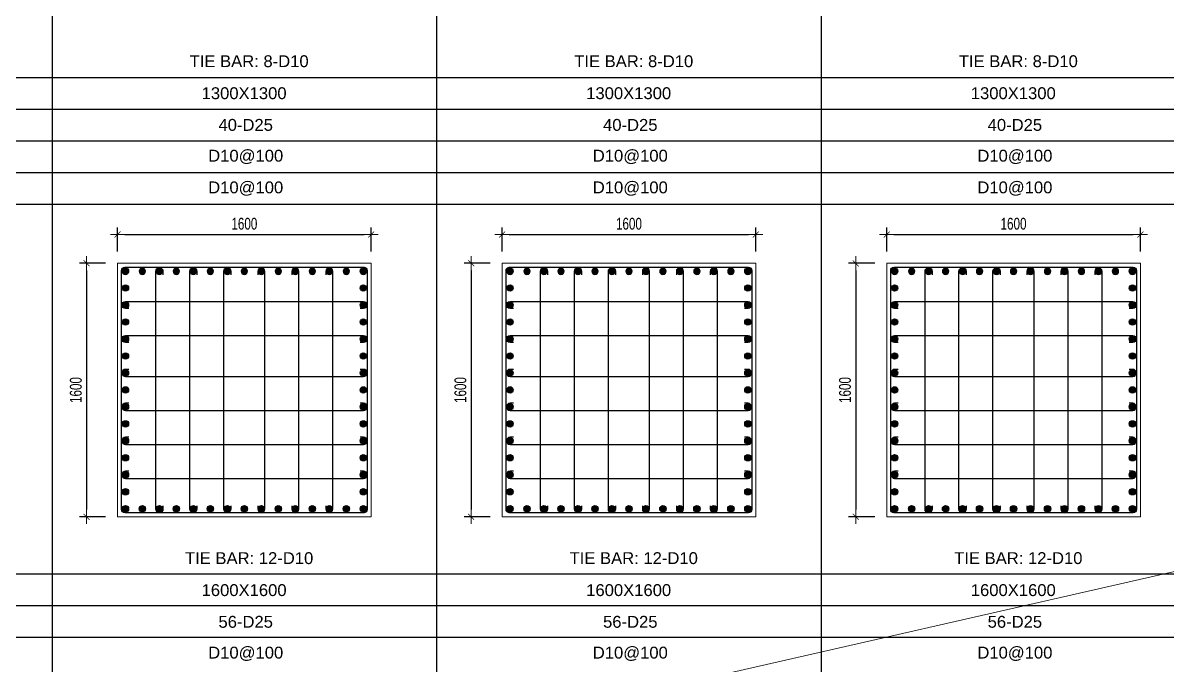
# Model space of a CAD drawing. Header units: millimetres. Extents: x 49323 to 380960, y -6102 to 181761.
# Drawn here: x 315351 to 322569, y 89660 to 93714 of the extents above; entities that cross this region are included whole.
import ezdxf
from ezdxf.enums import TextEntityAlignment as Align

# ---------------------------------------------------------------- set-up
doc = ezdxf.new("R2010")
doc.units = ezdxf.units.MM
doc.linetypes.add('CENTER2', pattern=[1.125, 0.75, -0.125, 0.125, -0.125])
doc.layers.get('Defpoints').update_dxf_attribs({"color": 151, "lineweight": 9})
for name, color, linetype in [('2', 2, 'Continuous'), ('CEN', 1, 'CENTER2'), ('STL', 3, 'Continuous'), ('TIT1', 3, 'Continuous')]:
    doc.layers.add(name, color=color, linetype=linetype)
doc.layers.add('NDC_S_CONTINUOUS', color=3, linetype='Continuous', lineweight=20)
doc.layers.add('NDC_S_DIM', color=1, linetype='Continuous', lineweight=15)
doc.styles.add('NDC_ARIAL', font='arial.ttf', dxfattribs={"width": 0.85})
doc.styles.add('NDC_DIM', font='', dxfattribs={"width": 0.75})
doc.styles.get('NDC_DIM').set_extended_font_data('Dotum')
doc.dimstyles.new('NDC_dim_30', dxfattribs={"dimscale": 30, "dimtxt": 2.5, "dimasz": 1.5, "dimexe": 1.5, "dimexo": 2.5, "dimgap": 1, "dimtad": 1, "dimdec": 0, "dimzin": 0, "dimdsep": 46, "dimtxsty": 'NDC_DIM', "dimblk": 'DIMMARK', "dimcen": 0.09, "dimdle": 1.2, "dimclrd": 1, "dimclre": 1, "dimclrt": 3, "dimadec": 0, "dimazin": 0, "dimtfac": 1, "dimtdec": 0, "dimtix": 1, "dimtofl": 0, "dimtmove": 0, "dimatfit": 3, "dimfxl": 8, "dimfxlon": 1, "dimtolj": 1, "dimtzin": 0, "dimarcsym": 0})

# ---------------------------------------------------------------- blocks, each defined once
blk = doc.blocks.new('DIMMARK')
at = {"layer": 'NDC_S_DIM', "color": 1}
blk.add_line((-1.5, 0), (1, 0), dxfattribs=at)
at = {"layer": 'NDC_S_DIM', "color": 2, "const_width": 0.1}
blk.add_lwpolyline([(-0.42, -0.42), (0.42, 0.42)], dxfattribs=at)
blk = doc.blocks.new('*D895')
at = {"layer": 'Defpoints', "color": 0, "ltscale": 40, "transparency": 16777216}
for p in [(317548.4, 92378), (315948.4, 92196.4), (317548.4, 92196.4)]:
    blk.add_point(p, dxfattribs=at)
at = {"layer": 'NDC_S_DIM', "color": 1, "lineweight": -2, "ltscale": 40, "transparency": 16777216}
for p, q in [((315948.4, 92271.4), (315948.4, 92423)), ((317548.4, 92271.4), (317548.4, 92423)), ((315993.4, 92378), (317503.4, 92378))]:
    blk.add_line(p, q, dxfattribs=at)
at = {"layer": 'NDC_S_DIM', "color": 1, "lineweight": -2, "ltscale": 40, "transparency": 16777216, "xscale": 45, "yscale": 45, "zscale": 45, "rotation": 180}
blk.add_blockref('DIMMARK', (315948.4, 92378), dxfattribs=at)
at = {"layer": 'NDC_S_DIM', "color": 1, "lineweight": -2, "ltscale": 40, "transparency": 16777216, "xscale": 45, "yscale": 45, "zscale": 45}
blk.add_blockref('DIMMARK', (317548.4, 92378), dxfattribs=at)
at = {"layer": 'NDC_S_DIM', "color": 3, "ltscale": 40, "transparency": 16777216, "insert": (316748.4, 92445.6), "char_height": 75, "attachment_point": 5, "style": 'NDC_DIM'}
blk.add_mtext('\\A1;1600', dxfattribs=at)
blk = doc.blocks.new('*D896')
at = {"layer": 'Defpoints', "color": 0, "ltscale": 40, "transparency": 16777216}
for p in [(315948.4, 92196.4), (315753, 90596.4), (315948.4, 90596.4)]:
    blk.add_point(p, dxfattribs=at)
at = {"layer": 'NDC_S_DIM', "color": 1, "lineweight": -2, "ltscale": 40, "transparency": 16777216}
for p, q in [((315873.4, 92196.4), (315708, 92196.4)), ((315753, 92151.4), (315753, 90641.4)), ((315873.4, 90596.4), (315708, 90596.4))]:
    blk.add_line(p, q, dxfattribs=at)
at = {"layer": 'NDC_S_DIM', "color": 1, "lineweight": -2, "ltscale": 40, "transparency": 16777216, "xscale": 45, "yscale": 45, "zscale": 45}
for p, rotation in [((315753, 92196.4), 90), ((315753, 90596.4), 270)]:
    blk.add_blockref('DIMMARK', p, dxfattribs=dict(at, rotation=rotation))
at = {"layer": 'NDC_S_DIM', "color": 3, "ltscale": 40, "transparency": 16777216, "insert": (315685.5, 91396.4), "char_height": 75, "attachment_point": 5, "rotation": 90, "style": 'NDC_DIM'}
blk.add_mtext('\\A1;1600', dxfattribs=at)
blk = doc.blocks.new('8')
at = {"layer": '2'}
blk.add_hatch(color=256, dxfattribs=at).paths.add_polyline_path([(20, 0, 0.386127), (1.9, 19.9), (-1.9, 19.9, 0.386127), (-20, 0, 1)])
blk.add_circle((0, 0), 20, dxfattribs=at)
blk = doc.blocks.new('5')
at = {"layer": 'CEN', "rotation": 180}
blk.add_blockref('8', (0, 0), dxfattribs=at)
blk = doc.blocks.new('*U891')
at = {"layer": 'STL', "xscale": -1, "rotation": 270}
blk.add_blockref('5', (0, 0), dxfattribs=at)
blk = doc.blocks.new('*U892')
at = {"layer": 'NDC_S_DIM', "color": 0, "linetype": 'ByBlock', "lineweight": -2, "transparency": 16777216}
for p in [(308769.8, 80184.3), (308877, 80184.3), (308984.2, 80184.3), (309091.4, 80184.3), (309198.6, 80184.3), (309305.7, 80184.3), (309412.9, 80184.3), (309520.1, 80184.3), (309627.3, 80184.3), (309734.4, 80184.3), (309841.6, 80184.3), (309948.8, 80184.3), (310056, 80184.3), (310163.1, 80184.3), (310270.3, 80184.3)]:
    blk.add_blockref('*U891', p, dxfattribs=at)
blk = doc.blocks.new('*U893')
at = {"layer": 'STL', "xscale": -1, "rotation": 270}
blk.add_blockref('5', (0, 0), dxfattribs=at)
blk = doc.blocks.new('*U894')
at = {"layer": 'NDC_S_DIM', "color": 0, "linetype": 'ByBlock', "lineweight": -2, "transparency": 16777216}
for p in [(308769.8, 80184.3), (308877, 80184.3), (308984.2, 80184.3), (309091.4, 80184.3), (309198.6, 80184.3), (309305.7, 80184.3), (309412.9, 80184.3), (309520.1, 80184.3), (309627.3, 80184.3), (309734.4, 80184.3), (309841.6, 80184.3), (309948.8, 80184.3), (310056, 80184.3), (310163.1, 80184.3), (310270.3, 80184.3)]:
    blk.add_blockref('*U893', p, dxfattribs=at)
blk = doc.blocks.new('*U887')
at = {"layer": 'STL', "xscale": -1, "rotation": 270}
blk.add_blockref('5', (0, 0), dxfattribs=at)
blk = doc.blocks.new('*U888')
at = {"layer": 'NDC_S_DIM', "color": 0, "linetype": 'ByBlock', "lineweight": -2, "transparency": 16777216}
for p in [(308769.8, 80184.3), (308877, 80184.3), (308984.2, 80184.3), (309091.4, 80184.3), (309198.6, 80184.3), (309305.7, 80184.3), (309412.9, 80184.3), (309520.1, 80184.3), (309627.3, 80184.3), (309734.4, 80184.3), (309841.6, 80184.3), (309948.8, 80184.3), (310056, 80184.3), (310163.1, 80184.3), (310270.3, 80184.3)]:
    blk.add_blockref('*U887', p, dxfattribs=at)
blk = doc.blocks.new('*U889')
at = {"layer": 'STL', "xscale": -1, "rotation": 270}
blk.add_blockref('5', (0, 0), dxfattribs=at)
blk = doc.blocks.new('*U890')
at = {"layer": 'NDC_S_DIM', "color": 0, "linetype": 'ByBlock', "lineweight": -2, "transparency": 16777216}
for p in [(308769.8, 80184.3), (308877, 80184.3), (308984.2, 80184.3), (309091.4, 80184.3), (309198.6, 80184.3), (309305.7, 80184.3), (309412.9, 80184.3), (309520.1, 80184.3), (309627.3, 80184.3), (309734.4, 80184.3), (309841.6, 80184.3), (309948.8, 80184.3), (310056, 80184.3), (310163.1, 80184.3), (310270.3, 80184.3)]:
    blk.add_blockref('*U889', p, dxfattribs=at)
blk = doc.blocks.new('*D971')
at = {"layer": 'Defpoints', "color": 0, "ltscale": 40, "transparency": 16777216}
for p in [(319974.5, 92378), (318374.5, 92196.4), (319974.5, 92196.4)]:
    blk.add_point(p, dxfattribs=at)
at = {"layer": 'NDC_S_DIM', "color": 1, "lineweight": -2, "ltscale": 40, "transparency": 16777216}
for p, q in [((318374.5, 92271.4), (318374.5, 92423)), ((319974.5, 92271.4), (319974.5, 92423)), ((318419.5, 92378), (319929.5, 92378))]:
    blk.add_line(p, q, dxfattribs=at)
at = {"layer": 'NDC_S_DIM', "color": 1, "lineweight": -2, "ltscale": 40, "transparency": 16777216, "xscale": 45, "yscale": 45, "zscale": 45, "rotation": 180}
blk.add_blockref('DIMMARK', (318374.5, 92378), dxfattribs=at)
at = {"layer": 'NDC_S_DIM', "color": 1, "lineweight": -2, "ltscale": 40, "transparency": 16777216, "xscale": 45, "yscale": 45, "zscale": 45}
blk.add_blockref('DIMMARK', (319974.5, 92378), dxfattribs=at)
at = {"layer": 'NDC_S_DIM', "color": 3, "ltscale": 40, "transparency": 16777216, "insert": (319174.5, 92445.6), "char_height": 75, "attachment_point": 5, "style": 'NDC_DIM'}
blk.add_mtext('\\A1;1600', dxfattribs=at)
blk = doc.blocks.new('*U954')
at = {"layer": 'STL', "xscale": -1, "rotation": 270}
blk.add_blockref('5', (0, 0), dxfattribs=at)
blk = doc.blocks.new('*U955')
at = {"layer": 'NDC_S_DIM', "color": 0, "linetype": 'ByBlock', "lineweight": -2, "transparency": 16777216}
for p in [(308769.8, 80184.3), (308877, 80184.3), (308984.2, 80184.3), (309091.4, 80184.3), (309198.6, 80184.3), (309305.7, 80184.3), (309412.9, 80184.3), (309520.1, 80184.3), (309627.3, 80184.3), (309734.4, 80184.3), (309841.6, 80184.3), (309948.8, 80184.3), (310056, 80184.3), (310163.1, 80184.3), (310270.3, 80184.3)]:
    blk.add_blockref('*U954', p, dxfattribs=at)
blk = doc.blocks.new('*U956')
at = {"layer": 'STL', "xscale": -1, "rotation": 270}
blk.add_blockref('5', (0, 0), dxfattribs=at)
blk = doc.blocks.new('*U957')
at = {"layer": 'NDC_S_DIM', "color": 0, "linetype": 'ByBlock', "lineweight": -2, "transparency": 16777216}
for p in [(308769.8, 80184.3), (308877, 80184.3), (308984.2, 80184.3), (309091.4, 80184.3), (309198.6, 80184.3), (309305.7, 80184.3), (309412.9, 80184.3), (309520.1, 80184.3), (309627.3, 80184.3), (309734.4, 80184.3), (309841.6, 80184.3), (309948.8, 80184.3), (310056, 80184.3), (310163.1, 80184.3), (310270.3, 80184.3)]:
    blk.add_blockref('*U956', p, dxfattribs=at)
blk = doc.blocks.new('*U950')
at = {"layer": 'STL', "xscale": -1, "rotation": 270}
blk.add_blockref('5', (0, 0), dxfattribs=at)
blk = doc.blocks.new('*U951')
at = {"layer": 'NDC_S_DIM', "color": 0, "linetype": 'ByBlock', "lineweight": -2, "transparency": 16777216}
for p in [(308769.8, 80184.3), (308877, 80184.3), (308984.2, 80184.3), (309091.4, 80184.3), (309198.6, 80184.3), (309305.7, 80184.3), (309412.9, 80184.3), (309520.1, 80184.3), (309627.3, 80184.3), (309734.4, 80184.3), (309841.6, 80184.3), (309948.8, 80184.3), (310056, 80184.3), (310163.1, 80184.3), (310270.3, 80184.3)]:
    blk.add_blockref('*U950', p, dxfattribs=at)
blk = doc.blocks.new('*U952')
at = {"layer": 'STL', "xscale": -1, "rotation": 270}
blk.add_blockref('5', (0, 0), dxfattribs=at)
blk = doc.blocks.new('*U953')
at = {"layer": 'NDC_S_DIM', "color": 0, "linetype": 'ByBlock', "lineweight": -2, "transparency": 16777216}
for p in [(308769.8, 80184.3), (308877, 80184.3), (308984.2, 80184.3), (309091.4, 80184.3), (309198.6, 80184.3), (309305.7, 80184.3), (309412.9, 80184.3), (309520.1, 80184.3), (309627.3, 80184.3), (309734.4, 80184.3), (309841.6, 80184.3), (309948.8, 80184.3), (310056, 80184.3), (310163.1, 80184.3), (310270.3, 80184.3)]:
    blk.add_blockref('*U952', p, dxfattribs=at)
blk = doc.blocks.new('*D1019')
at = {"layer": 'Defpoints', "color": 0, "ltscale": 40, "transparency": 16777216}
for p in [(322400.6, 92378), (320800.6, 92196.4), (322400.6, 92196.4)]:
    blk.add_point(p, dxfattribs=at)
at = {"layer": 'NDC_S_DIM', "color": 1, "lineweight": -2, "ltscale": 40, "transparency": 16777216}
for p, q in [((320800.6, 92271.4), (320800.6, 92423)), ((322400.6, 92271.4), (322400.6, 92423)), ((320845.6, 92378), (322355.6, 92378))]:
    blk.add_line(p, q, dxfattribs=at)
at = {"layer": 'NDC_S_DIM', "color": 1, "lineweight": -2, "ltscale": 40, "transparency": 16777216, "xscale": 45, "yscale": 45, "zscale": 45, "rotation": 180}
blk.add_blockref('DIMMARK', (320800.6, 92378), dxfattribs=at)
at = {"layer": 'NDC_S_DIM', "color": 1, "lineweight": -2, "ltscale": 40, "transparency": 16777216, "xscale": 45, "yscale": 45, "zscale": 45}
blk.add_blockref('DIMMARK', (322400.6, 92378), dxfattribs=at)
at = {"layer": 'NDC_S_DIM', "color": 3, "ltscale": 40, "transparency": 16777216, "insert": (321600.6, 92445.6), "char_height": 75, "attachment_point": 5, "style": 'NDC_DIM'}
blk.add_mtext('\\A1;1600', dxfattribs=at)
blk = doc.blocks.new('*U1002')
at = {"layer": 'STL', "xscale": -1, "rotation": 270}
blk.add_blockref('5', (0, 0), dxfattribs=at)
blk = doc.blocks.new('*U1003')
at = {"layer": 'NDC_S_DIM', "color": 0, "linetype": 'ByBlock', "lineweight": -2, "transparency": 16777216}
for p in [(308769.8, 80184.3), (308877, 80184.3), (308984.2, 80184.3), (309091.4, 80184.3), (309198.6, 80184.3), (309305.7, 80184.3), (309412.9, 80184.3), (309520.1, 80184.3), (309627.3, 80184.3), (309734.4, 80184.3), (309841.6, 80184.3), (309948.8, 80184.3), (310056, 80184.3), (310163.1, 80184.3), (310270.3, 80184.3)]:
    blk.add_blockref('*U1002', p, dxfattribs=at)
blk = doc.blocks.new('*U1004')
at = {"layer": 'STL', "xscale": -1, "rotation": 270}
blk.add_blockref('5', (0, 0), dxfattribs=at)
blk = doc.blocks.new('*U1005')
at = {"layer": 'NDC_S_DIM', "color": 0, "linetype": 'ByBlock', "lineweight": -2, "transparency": 16777216}
for p in [(308769.8, 80184.3), (308877, 80184.3), (308984.2, 80184.3), (309091.4, 80184.3), (309198.6, 80184.3), (309305.7, 80184.3), (309412.9, 80184.3), (309520.1, 80184.3), (309627.3, 80184.3), (309734.4, 80184.3), (309841.6, 80184.3), (309948.8, 80184.3), (310056, 80184.3), (310163.1, 80184.3), (310270.3, 80184.3)]:
    blk.add_blockref('*U1004', p, dxfattribs=at)
blk = doc.blocks.new('*U998')
at = {"layer": 'STL', "xscale": -1, "rotation": 270}
blk.add_blockref('5', (0, 0), dxfattribs=at)
blk = doc.blocks.new('*U999')
at = {"layer": 'NDC_S_DIM', "color": 0, "linetype": 'ByBlock', "lineweight": -2, "transparency": 16777216}
for p in [(308769.8, 80184.3), (308877, 80184.3), (308984.2, 80184.3), (309091.4, 80184.3), (309198.6, 80184.3), (309305.7, 80184.3), (309412.9, 80184.3), (309520.1, 80184.3), (309627.3, 80184.3), (309734.4, 80184.3), (309841.6, 80184.3), (309948.8, 80184.3), (310056, 80184.3), (310163.1, 80184.3), (310270.3, 80184.3)]:
    blk.add_blockref('*U998', p, dxfattribs=at)
blk = doc.blocks.new('*U1000')
at = {"layer": 'STL', "xscale": -1, "rotation": 270}
blk.add_blockref('5', (0, 0), dxfattribs=at)
blk = doc.blocks.new('*U1001')
at = {"layer": 'NDC_S_DIM', "color": 0, "linetype": 'ByBlock', "lineweight": -2, "transparency": 16777216}
for p in [(308769.8, 80184.3), (308877, 80184.3), (308984.2, 80184.3), (309091.4, 80184.3), (309198.6, 80184.3), (309305.7, 80184.3), (309412.9, 80184.3), (309520.1, 80184.3), (309627.3, 80184.3), (309734.4, 80184.3), (309841.6, 80184.3), (309948.8, 80184.3), (310056, 80184.3), (310163.1, 80184.3), (310270.3, 80184.3)]:
    blk.add_blockref('*U1000', p, dxfattribs=at)
blk = doc.blocks.new('*D1023')
at = {"layer": 'Defpoints', "color": 0, "ltscale": 40, "transparency": 16777216}
for p in [(318374.5, 92196.4), (318179.1, 90596.4), (318374.5, 90596.4)]:
    blk.add_point(p, dxfattribs=at)
at = {"layer": 'NDC_S_DIM', "color": 1, "lineweight": -2, "ltscale": 40, "transparency": 16777216}
for p, q in [((318299.5, 92196.4), (318134.1, 92196.4)), ((318179.1, 92151.4), (318179.1, 90641.4)), ((318299.5, 90596.4), (318134.1, 90596.4))]:
    blk.add_line(p, q, dxfattribs=at)
at = {"layer": 'NDC_S_DIM', "color": 1, "lineweight": -2, "ltscale": 40, "transparency": 16777216, "xscale": 45, "yscale": 45, "zscale": 45}
for p, rotation in [((318179.1, 92196.4), 90), ((318179.1, 90596.4), 270)]:
    blk.add_blockref('DIMMARK', p, dxfattribs=dict(at, rotation=rotation))
at = {"layer": 'NDC_S_DIM', "color": 3, "ltscale": 40, "transparency": 16777216, "insert": (318111.5, 91396.4), "char_height": 75, "attachment_point": 5, "rotation": 90, "style": 'NDC_DIM'}
blk.add_mtext('\\A1;1600', dxfattribs=at)
blk = doc.blocks.new('*D1024')
at = {"layer": 'Defpoints', "color": 0, "ltscale": 40, "transparency": 16777216}
for p in [(320800.6, 92196.4), (320605.2, 90596.4), (320800.6, 90596.4)]:
    blk.add_point(p, dxfattribs=at)
at = {"layer": 'NDC_S_DIM', "color": 1, "lineweight": -2, "ltscale": 40, "transparency": 16777216}
for p, q in [((320725.6, 92196.4), (320560.2, 92196.4)), ((320605.2, 92151.4), (320605.2, 90641.4)), ((320725.6, 90596.4), (320560.2, 90596.4))]:
    blk.add_line(p, q, dxfattribs=at)
at = {"layer": 'NDC_S_DIM', "color": 1, "lineweight": -2, "ltscale": 40, "transparency": 16777216, "xscale": 45, "yscale": 45, "zscale": 45}
for p, rotation in [((320605.2, 92196.4), 90), ((320605.2, 90596.4), 270)]:
    blk.add_blockref('DIMMARK', p, dxfattribs=dict(at, rotation=rotation))
at = {"layer": 'NDC_S_DIM', "color": 3, "ltscale": 40, "transparency": 16777216, "insert": (320537.6, 91396.4), "char_height": 75, "attachment_point": 5, "rotation": 90, "style": 'NDC_DIM'}
blk.add_mtext('\\A1;1600', dxfattribs=at)

msp = doc.modelspace()

# ---------------------------------------------------------------- linework, layer by layer
at = {"layer": '2', "lineweight": -2, "ltscale": 1000}
for points in [[(317523.4, 92151.4), (317523.4, 90641.4, -0.414214), (317503.4, 90621.4), (315993.4, 90621.4, -0.414214), (315973.4, 90641.4), (315973.4, 92151.4, -0.414214), (315993.4, 92171.4), (317503.4, 92171.4, -0.414214)], [(319949.5, 92151.4), (319949.5, 90641.4, -0.414214), (319929.5, 90621.4), (318419.5, 90621.4, -0.414214), (318399.5, 90641.4), (318399.5, 92151.4, -0.414214), (318419.5, 92171.4), (319929.5, 92171.4, -0.414214)], [(322375.6, 92151.4), (322375.6, 90641.4, -0.414214), (322355.6, 90621.4), (320845.6, 90621.4, -0.414214), (320825.6, 90641.4), (320825.6, 92151.4, -0.414214), (320845.6, 92171.4), (322355.6, 92171.4, -0.414214)]]:
    msp.add_lwpolyline(points, format="xyb", close=True, dxfattribs=at)
at = {"layer": '2'}
for points in [[(316235, 90666.1), (316235, 90643.9, -1), (316190, 90643.9), (316190, 92145.9, -1), (316235, 92145.9), (316235, 92123.8)], [(316449.3, 90666.1), (316449.3, 90643.9, -1), (316404.3, 90643.9), (316404.3, 92145.9, -1), (316449.3, 92145.9), (316449.3, 92123.8)], [(316663.7, 90666.1), (316663.7, 90643.9, -1), (316618.7, 90643.9), (316618.7, 92145.9, -1), (316663.7, 92145.9), (316663.7, 92123.8)], [(316833, 90666.1), (316833, 90643.9, 1), (316878.1, 90643.9), (316878.1, 92145.9, 1), (316833, 92145.9), (316833, 92123.8)], [(317047.4, 90666.1), (317047.4, 90643.9, 1), (317092.4, 90643.9), (317092.4, 92145.9, 1), (317047.4, 92145.9), (317047.4, 92123.8)], [(317261.7, 90666.1), (317261.7, 90643.9, 1), (317306.8, 90643.9), (317306.8, 92145.9, 1), (317261.7, 92145.9), (317261.7, 92123.8)], [(318661.1, 90666.1), (318661.1, 90643.9, -1), (318616.1, 90643.9), (318616.1, 92145.9, -1), (318661.1, 92145.9), (318661.1, 92123.8)], [(318875.4, 90666.1), (318875.4, 90643.9, -1), (318830.4, 90643.9), (318830.4, 92145.9, -1), (318875.4, 92145.9), (318875.4, 92123.8)], [(319089.8, 90666.1), (319089.8, 90643.9, -1), (319044.8, 90643.9), (319044.8, 92145.9, -1), (319089.8, 92145.9), (319089.8, 92123.8)], [(319259.1, 90666.1), (319259.1, 90643.9, 1), (319304.1, 90643.9), (319304.1, 92145.9, 1), (319259.1, 92145.9), (319259.1, 92123.8)], [(319473.5, 90666.1), (319473.5, 90643.9, 1), (319518.5, 90643.9), (319518.5, 92145.9, 1), (319473.5, 92145.9), (319473.5, 92123.8)], [(319687.8, 90666.1), (319687.8, 90643.9, 1), (319732.9, 90643.9), (319732.9, 92145.9, 1), (319687.8, 92145.9), (319687.8, 92123.8)], [(321087.2, 90666.1), (321087.2, 90643.9, -1), (321042.2, 90643.9), (321042.2, 92145.9, -1), (321087.2, 92145.9), (321087.2, 92123.8)], [(321301.5, 90666.1), (321301.5, 90643.9, -1), (321256.5, 90643.9), (321256.5, 92145.9, -1), (321301.5, 92145.9), (321301.5, 92123.8)], [(321515.9, 90666.1), (321515.9, 90643.9, -1), (321470.9, 90643.9), (321470.9, 92145.9, -1), (321515.9, 92145.9), (321515.9, 92123.8)], [(321685.2, 90666.1), (321685.2, 90643.9, 1), (321730.2, 90643.9), (321730.2, 92145.9, 1), (321685.2, 92145.9), (321685.2, 92123.8)], [(321899.6, 90666.1), (321899.6, 90643.9, 1), (321944.6, 90643.9), (321944.6, 92145.9, 1), (321899.6, 92145.9), (321899.6, 92123.8)], [(322113.9, 90666.1), (322113.9, 90643.9, 1), (322158.9, 90643.9), (322158.9, 92145.9, 1), (322113.9, 92145.9), (322113.9, 92123.8)], [(316020.3, 91910.5), (315998.1, 91910.5, -1), (315998.1, 91955.5), (317500.2, 91955.5, -1), (317500.2, 91910.5), (317478, 91910.5)], [(318446.4, 91910.5), (318424.2, 91910.5, -1), (318424.2, 91955.5), (319926.3, 91955.5, -1), (319926.3, 91910.5), (319904.1, 91910.5)], [(320872.5, 91910.5), (320850.3, 91910.5, -1), (320850.3, 91955.5), (322352.4, 91955.5, -1), (322352.4, 91910.5), (322330.2, 91910.5)], [(316020.3, 91696.2), (315998.1, 91696.2, -1), (315998.1, 91741.2), (317500.2, 91741.2, -1), (317500.2, 91696.2), (317478, 91696.2)], [(318446.4, 91696.2), (318424.2, 91696.2, -1), (318424.2, 91741.2), (319926.3, 91741.2, -1), (319926.3, 91696.2), (319904.1, 91696.2)], [(320872.5, 91696.2), (320850.3, 91696.2, -1), (320850.3, 91741.2), (322352.4, 91741.2, -1), (322352.4, 91696.2), (322330.2, 91696.2)], [(316020.3, 91526.8), (315998.1, 91526.8, 1), (315998.1, 91481.8), (317500.2, 91481.8, 1), (317500.2, 91526.8), (317478, 91526.8)], [(318446.4, 91526.8), (318424.2, 91526.8, 1), (318424.2, 91481.8), (319926.3, 91481.8, 1), (319926.3, 91526.8), (319904.1, 91526.8)], [(320872.5, 91526.8), (320850.3, 91526.8, 1), (320850.3, 91481.8), (322352.4, 91481.8, 1), (322352.4, 91526.8), (322330.2, 91526.8)], [(316020.3, 91312.5), (315998.1, 91312.5, 1), (315998.1, 91267.5), (317500.2, 91267.5, 1), (317500.2, 91312.5), (317478, 91312.5)], [(318446.4, 91312.5), (318424.2, 91312.5, 1), (318424.2, 91267.5), (319926.3, 91267.5, 1), (319926.3, 91312.5), (319904.1, 91312.5)], [(320872.5, 91312.5), (320850.3, 91312.5, 1), (320850.3, 91267.5), (322352.4, 91267.5, 1), (322352.4, 91312.5), (322330.2, 91312.5)], [(316020.3, 91098.1), (315998.1, 91098.1, 1), (315998.1, 91053.1), (317500.2, 91053.1, 1), (317500.2, 91098.1), (317478, 91098.1)], [(318446.4, 91098.1), (318424.2, 91098.1, 1), (318424.2, 91053.1), (319926.3, 91053.1, 1), (319926.3, 91098.1), (319904.1, 91098.1)], [(320872.5, 91098.1), (320850.3, 91098.1, 1), (320850.3, 91053.1), (322352.4, 91053.1, 1), (322352.4, 91098.1), (322330.2, 91098.1)], [(316020.3, 90883.8), (315998.1, 90883.8, 1), (315998.1, 90838.8), (317500.2, 90838.8, 1), (317500.2, 90883.8), (317478, 90883.8)], [(318446.4, 90883.8), (318424.2, 90883.8, 1), (318424.2, 90838.8), (319926.3, 90838.8, 1), (319926.3, 90883.8), (319904.1, 90883.8)], [(320872.5, 90883.8), (320850.3, 90883.8, 1), (320850.3, 90838.8), (322352.4, 90838.8, 1), (322352.4, 90883.8), (322330.2, 90883.8)]]:
    msp.add_lwpolyline(points, format="xyb", dxfattribs=at)
at = {"layer": 'Defpoints', "ltscale": 40}
msp.add_line((302635, 85704.5), (380959.6, 103524.5), dxfattribs=at)
at = {"layer": 'NDC_S_CONTINUOUS', "ltscale": 70}
for points in [[(317548.4, 92196.4), (317548.4, 90596.4), (315948.4, 90596.4), (315948.4, 92196.4), (317548.4, 92196.4)], [(319974.5, 92196.4), (319974.5, 90596.4), (318374.5, 90596.4), (318374.5, 92196.4), (319974.5, 92196.4)], [(322400.6, 92196.4), (322400.6, 90596.4), (320800.6, 90596.4), (320800.6, 92196.4), (322400.6, 92196.4)]]:
    msp.add_lwpolyline(points, dxfattribs=at)
at = {"layer": 'TIT1'}
for p, q in [((315535.3, 102204.5), (315535.3, 86304.5)), ((317961.4, 102204.5), (317961.4, 86304.5)), ((320387.5, 102204.5), (320387.5, 86304.5)), ((325254.1, 92566.4), (303919.1, 92566.4))]:
    msp.add_line(p, q, dxfattribs=at)
at = {"layer": 'TIT1', "color": 8}
for p, q in [((325254.1, 93366.4), (304547, 93366.4)), ((325254.1, 93166.4), (304547, 93166.4)), ((325254.1, 92966.4), (304547, 92966.4)), ((325254.1, 92766.4), (304976.2, 92766.4)), ((325254.1, 90233.7), (304547, 90233.7)), ((325254.1, 90033.7), (304547, 90033.7)), ((325254.1, 89833.7), (304547, 89833.7))]:
    msp.add_line(p, q, dxfattribs=at)

# ---------------------------------------------------------------- block references
at = {"layer": 'NDC_S_DIM', "xscale": -1}
for name, p, rotation in [('*U888', (235813.9, -218122.9), 270), ('*U890', (237314.3, -218122.9), 270), ('*U951', (238240, -218122.9), 270), ('*U953', (239740.4, -218122.9), 270), ('*U999', (240666.1, -218122.9), 270), ('*U1001', (242166.5, -218122.9), 270), ('*U894', (7228.3, 170831.2), 180), ('*U957', (9654.4, 170831.2), 180), ('*U1005', (12080.5, 170831.2), 180)]:
    msp.add_blockref(name, p, dxfattribs=dict(at, rotation=rotation))
at = {"layer": 'NDC_S_DIM'}
for name, p in [('*U892', (7228.3, 11961.7)), ('*U955', (9654.4, 11961.7)), ('*U1003', (12080.5, 11961.7))]:
    msp.add_blockref(name, p, dxfattribs=at)

# ---------------------------------------------------------------- texts
at = {"layer": 'TIT1', "style": 'NDC_ARIAL'}
for s, p in [('TIE BAR: 8-D10', (316778.6, 93471.7)), ('TIE BAR: 8-D10', (319204.7, 93471.7)), ('TIE BAR: 8-D10', (321630.8, 93471.7)), ('1300X1300', (316746.8, 93269.8)), ('1300X1300', (319172.9, 93269.8)), ('1300X1300', (321599, 93269.8)), ('40-D25', (316756.9, 93069.8)), ('40-D25', (319183, 93069.8)), ('40-D25', (321609.1, 93069.8)), ('D10@100', (316756.9, 92869.8)), ('D10@100', (319183, 92869.8)), ('D10@100', (321609.1, 92869.8)), ('D10@100', (316756.9, 92669.8)), ('D10@100', (319183, 92669.8)), ('D10@100', (321609.1, 92669.8)), ('TIE BAR: 12-D10', (316778.6, 90335.5)), ('TIE BAR: 12-D10', (319204.7, 90335.5)), ('TIE BAR: 12-D10', (321630.8, 90335.5)), ('1600X1600', (316746.8, 90133.6)), ('1600X1600', (319172.9, 90133.6)), ('1600X1600', (321599, 90133.6)), ('56-D25', (316756.9, 89933.6)), ('56-D25', (319183, 89933.6)), ('56-D25', (321609.1, 89933.6)), ('D10@100', (316756.9, 89733.6)), ('D10@100', (319183, 89733.6)), ('D10@100', (321609.1, 89733.6))]:
    msp.add_text(s, height=75, dxfattribs=at).set_placement(p, align=Align.MIDDLE)

# ---------------------------------------------------------------- dimensions: what is measured, and where the dimension line sits
at = {"layer": 'NDC_S_DIM', "ltscale": 40}
for base, p1, p2, picture, middle in [((317548.4, 92378), (315948.4, 92196.4), (317548.4, 92196.4), '*D895', (316748.4, 92445.6)), ((319974.5, 92378), (318374.5, 92196.4), (319974.5, 92196.4), '*D971', (319174.5, 92445.6)), ((322400.6, 92378), (320800.6, 92196.4), (322400.6, 92196.4), '*D1019', (321600.6, 92445.6))]:
    dim = msp.add_linear_dim(base=base, p1=p1, p2=p2, dimstyle='NDC_dim_30', dxfattribs=at)
    dim.commit()
    dim.dimension.update_dxf_attribs({"geometry": picture, "text_midpoint": middle})
for base, p1, p2, picture, middle in [((315753, 90596.4), (315948.4, 92196.4), (315948.4, 90596.4), '*D896', (315685.5, 91396.4)), ((318179.1, 90596.4), (318374.5, 92196.4), (318374.5, 90596.4), '*D1023', (318111.5, 91396.4)), ((320605.2, 90596.4), (320800.6, 92196.4), (320800.6, 90596.4), '*D1024', (320537.6, 91396.4))]:
    dim = msp.add_linear_dim(base=base, p1=p1, p2=p2, angle=90, dimstyle='NDC_dim_30', dxfattribs=at)
    dim.commit()
    dim.dimension.update_dxf_attribs({"geometry": picture, "text_midpoint": middle})

doc.saveas('drawing.dxf')
